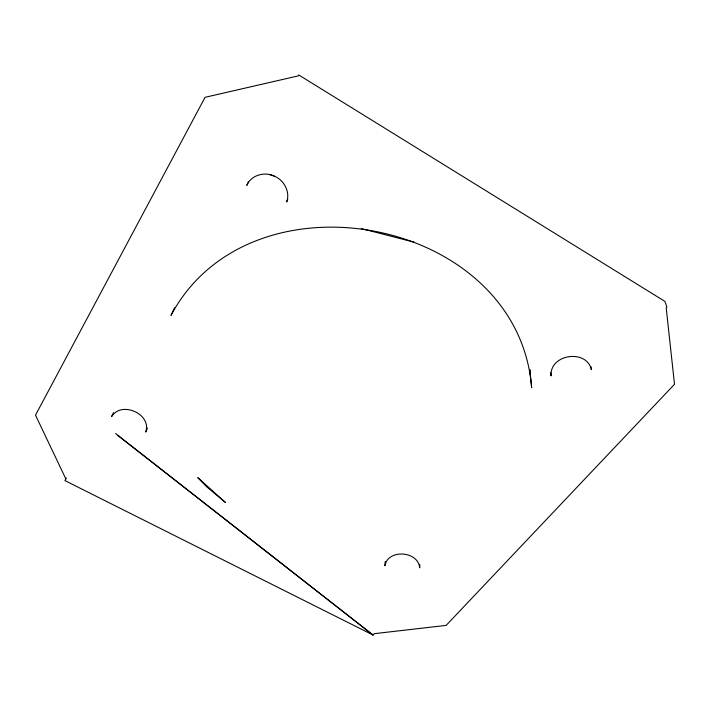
<?xml version="1.0" encoding="UTF-8"?>
<svg xmlns="http://www.w3.org/2000/svg" width="710" height="710" viewBox="0 0 710 710"><rect width="100%" height="100%" fill="white"/><g stroke="black" fill="none" stroke-linecap="round" stroke-linejoin="round"><path stroke-width="1.06" d="M419.85 564.557L419.699 567.822C418.234 550.916 387.9 548.715 384.891 565.764L385.281 561.433M287.763 198.96L286.671 202.03C290.408 191.966 284.151 180.393 274.628 176.249M147.476 428.041L145.719 432.062C152.002 413.93 121.33 400.546 111.576 416.619L113.52 412.661M248.606 181.405L246.814 185.39C251.109 175.024 264.644 171.394 274.335 176.124L269.791 174.616M174.624 307.776L170.986 315.4C250.541 166.007 518.034 217.047 531.657 387.678L529.793 369.644M66.296 477.954L64.938 480.599L373.034 635.033L374.25 633.675L446.128 625.403L674.5 384.287L666.202 307.812L666.876 307.057L664.933 301.413L298.759 74.967L298.218 75.899L205.066 97.314L35.5 415.164L65.879 478.966M361.266 228.567L414.01 242.11M119.147 436.339L117.745 435.399L373.034 635.033L115.597 433.561M590.791 366.475L591.43 369.706C586.558 348.53 549.318 354.228 551.093 375.909L550.658 372.67M529.784 369.688L530.21 373.895M225.345 502.387L206.796 486.856L197.779 477.635L225.345 502.387"/></g></svg>
